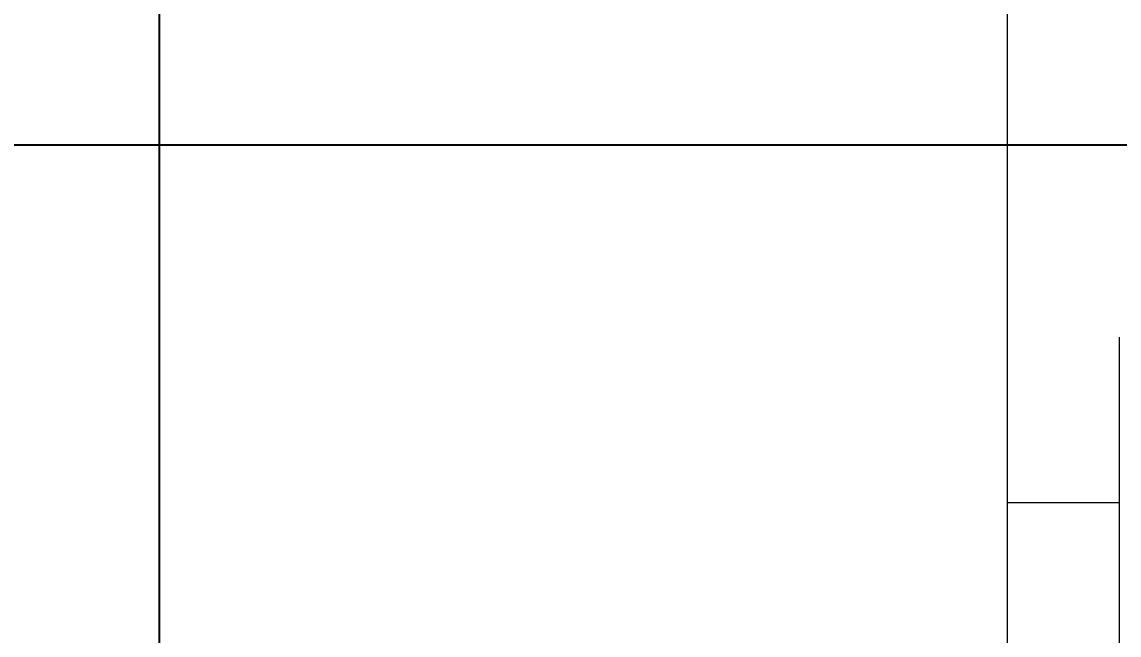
# Model space of a CAD drawing. Header units: inches. Extents: x -12418 to 57169, y -29325 to 19878.
# Drawn here: x 20976 to 21167.3, y -13162.2 to -13055.2 of the extents above; entities that cross this region are included whole.
import ezdxf

# ---------------------------------------------------------------- set-up
doc = ezdxf.new("R2010")
doc.units = ezdxf.units.IN
doc.header["$LTSCALE"] = 25
doc.header["$MEASUREMENT"] = 0
doc.header["$PDMODE"] = 3
doc.layers.get('0').update_dxf_attribs({"color": 8})
doc.layers.get('Defpoints').update_dxf_attribs({"color": 8})
doc.layers.add('00-Ground Floor$0$False Ceiling', color=251, linetype='Continuous')
for name, color, linetype, lineweight in [('00-Ground Floor$0$LOADING', 253, 'Continuous', 5), ('00-Ground Floor$0$NEW Wall', 166, 'Continuous', 5), ('E-DIM', 6, 'Continuous', 18)]:
    doc.layers.add(name, color=color, linetype=linetype, lineweight=lineweight)
doc.styles.get("Standard").update_dxf_attribs({"font": 'arial.ttf'})
doc.dimstyles.get("Standard").update_dxf_attribs({"dimtxt": 150, "dimasz": 150, "dimexe": 0.18, "dimexo": 0.0625, "dimgap": 1, "dimtad": 1, "dimdec": 0, "dimlfac": 0.1, "dimzin": 0, "dimdsep": 46, "dimtxsty": 'Standard', "dimcen": 0.09, "dimclrd": 256, "dimclrt": 7, "dimadec": 0, "dimazin": 0, "dimtfac": 1, "dimtdec": 0, "dimtofl": 0, "dimtmove": 0, "dimatfit": 3, "dimfxl": 1, "dimtolj": 1, "dimtzin": 0, "dimarcsym": 0})

# ---------------------------------------------------------------- blocks, each defined once
blk = doc.blocks.new('*X547')
at = {"color": 0}
for p, q in [((5, 3), (5, 3)), ((5, 3), (5, 3)), ((5, 3), (5, 3)), ((5, 3), (5, 3)), ((5, 3), (5, 3)), ((5, 3), (5, 3)), ((5, 3), (5, 3)), ((5, 3), (5, 3)), ((5, 3), (5, 3)), ((5, 3), (5, 3)), ((5, 3), (5, 3)), ((5, 3), (5, 3)), ((5, 3), (5, 3)), ((5, 3), (5, 3)), ((5, 3), (5, 3)), ((5, 3), (5, 3)), ((5, 3), (5, 3)), ((5, 3), (5, 3)), ((5, 3), (5, 3)), ((5, 3), (5, 3)), ((5, 3), (5, 3)), ((5, 3), (5, 3)), ((5, 3), (5, 3)), ((5, 3), (5, 3)), ((5, 3), (5, 3)), ((5, 3), (5, 3)), ((5, 3), (5, 3)), ((5, 3), (5, 3)), ((5, 3), (5, 3)), ((5, 3), (5, 3)), ((5, 3), (5, 3)), ((5, 3), (5, 3)), ((5, 3), (5, 3)), ((5, 3), (5, 3)), ((5, 3), (5, 3)), ((5, 3), (5, 3)), ((5, 3), (5, 3)), ((5, 3), (5, 3)), ((5, 3), (5, 3)), ((5, 3), (5, 3)), ((5, 3), (5, 3)), ((5, 3), (5, 3)), ((5, 3), (5, 3)), ((5, 3), (5, 3)), ((5, 3), (5, 3)), ((5, 3), (5, 3)), ((5, 3), (5, 3)), ((5, 3), (5, 3)), ((5, 3), (5, 3)), ((5, 3), (5, 3)), ((5, 3), (5, 3)), ((5, 3), (5, 3)), ((5, 3), (5, 3)), ((5, 3), (5, 3)), ((5, 3), (5, 3)), ((5, 3), (5, 3)), ((5, 3), (5, 3)), ((5, 3), (5, 3)), ((5, 3), (5, 3)), ((5, 3), (5, 3)), ((5, 3), (5, 3)), ((5, 3), (5, 3)), ((5, 3), (5, 3)), ((5, 3), (5, 3)), ((5, 3), (5, 3)), ((5, 3), (5, 3)), ((6, 3), (5, 3)), ((5, 3), (5, 3)), ((6, 3), (5, 3)), ((5, 3), (5, 3)), ((6, 3), (5, 3)), ((5, 3), (5, 3)), ((6, 3), (5, 3)), ((5, 3), (5, 3)), ((5, 3), (5, 3)), ((5, 3), (5, 3)), ((5, 3), (5, 3)), ((5, 3), (5, 3)), ((5, 3), (5, 3)), ((5, 3), (5, 3)), ((5, 3), (5, 3)), ((5, 3), (5, 3)), ((5, 3), (5, 3)), ((5, 3), (5, 3)), ((5, 3), (5, 3)), ((5, 3), (5, 3)), ((5, 3), (5, 3)), ((5, 3), (5, 3)), ((5, 3), (5, 3)), ((5, 3), (5, 3)), ((5, 3), (5, 3)), ((5, 3), (5, 3)), ((5, 3), (5, 3)), ((5, 3), (5, 3)), ((5, 3), (5, 3)), ((5, 3), (5, 3)), ((6, 3), (6, 3)), ((6, 3), (6, 3)), ((6, 3), (6, 3)), ((6, 3), (6, 3)), ((6, 3), (6, 3)), ((6, 3), (6, 3)), ((6, 3), (6, 3)), ((6, 3), (6, 3)), ((6, 3), (6, 3)), ((6, 3), (6, 3)), ((6, 3), (6, 3)), ((6, 3), (6, 3)), ((6, 3), (6, 3)), ((6, 3), (6, 3)), ((6, 3), (6, 3)), ((6, 3), (6, 3)), ((6, 3), (6, 3)), ((6, 3), (6, 3)), ((6, 3), (6, 3)), ((6, 3), (6, 3)), ((6, 3), (6, 3)), ((6, 3), (6, 3)), ((6, 3), (6, 3)), ((6, 3), (6, 3)), ((6, 3), (6, 3)), ((6, 3), (6, 3)), ((6, 3), (6, 3)), ((6, 3), (6, 3)), ((6, 3), (6, 3)), ((6, 3), (6, 3)), ((6, 3), (6, 3)), ((6, 3), (6, 3)), ((6, 3), (6, 3)), ((6, 3), (6, 3)), ((6, 3), (6, 3)), ((6, 3), (6, 3)), ((6, 3), (6, 3)), ((6, 3), (6, 3)), ((6, 3), (6, 3)), ((6, 3), (6, 3)), ((6, 3), (6, 3)), ((6, 3), (6, 3)), ((6, 3), (6, 3)), ((6, 3), (6, 3)), ((6, 3), (6, 3)), ((6, 3), (6, 3)), ((6, 3), (6, 3)), ((6, 3), (6, 3)), ((6, 3), (6, 3)), ((6, 3), (6, 3)), ((6, 3), (6, 3)), ((6, 3), (6, 3)), ((6, 3), (6, 3)), ((6, 3), (6, 3)), ((6, 3), (6, 3)), ((6, 3), (6, 3)), ((6, 3), (6, 3)), ((6, 3), (6, 3)), ((6, 3), (6, 3)), ((6, 3), (6, 3)), ((6, 3), (6, 3)), ((6, 3), (6, 3)), ((6, 3), (6, 3)), ((6, 3), (6, 3)), ((6, 3), (6, 3)), ((6, 3), (6, 3)), ((6, 3), (6, 3)), ((6, 3), (6, 3)), ((6, 3), (6, 3)), ((6, 3), (6, 3)), ((6, 3), (6, 3)), ((6, 3), (6, 3)), ((6, 3), (6, 3)), ((6, 3), (6, 3)), ((6, 3), (6, 3)), ((6, 3), (6, 3)), ((6, 3), (6, 3)), ((6, 3), (6, 3)), ((6, 3), (6, 3)), ((6, 3), (6, 3)), ((6, 3), (6, 3)), ((6, 3), (6, 3)), ((6, 3), (6, 3)), ((6, 3), (6, 3)), ((6, 3), (6, 3)), ((6, 3), (6, 3)), ((6, 3), (6, 3)), ((6, 3), (6, 3)), ((6, 3), (6, 3)), ((6, 3), (6, 3)), ((6, 3), (6, 3)), ((6, 3), (6, 3)), ((6, 3), (6, 3)), ((6, 3), (6, 3)), ((6, 3), (6, 3)), ((6, 3), (6, 3)), ((6, 3), (6, 3)), ((6, 3), (6, 3)), ((6, 3), (6, 3)), ((6, 3), (6, 3)), ((6, 3), (6, 3)), ((6, 3), (6, 3)), ((6, 3), (6, 3)), ((6, 3), (6, 3)), ((6, 3), (6, 3)), ((6, 3), (6, 3)), ((6, 3), (6, 3)), ((6, 3), (6, 3)), ((6, 3), (6, 3)), ((6, 3), (6, 3)), ((6, 3), (6, 3)), ((6, 3), (6, 3)), ((6, 3), (6, 3)), ((6, 3), (6, 3)), ((6, 3), (6, 3)), ((6, 3), (6, 3)), ((6, 3), (6, 3)), ((6, 3), (6, 3)), ((6, 3), (6, 3)), ((6, 3), (6, 3)), ((6, 3), (6, 3)), ((6, 3), (6, 3)), ((6, 3), (6, 3)), ((6, 3), (6, 3)), ((6, 3), (6, 3)), ((6, 3), (6, 3)), ((6, 3), (6, 3)), ((6, 3), (6, 3)), ((6, 3), (6, 3)), ((6, 3), (6, 3)), ((6, 3), (6, 3)), ((6, 3), (6, 3)), ((6, 3), (6, 3)), ((6, 3), (6, 3)), ((6, 3), (6, 3)), ((6, 3), (6, 3)), ((6, 3), (6, 3)), ((6, 3), (6, 3)), ((6, 3), (6, 3)), ((6, 3), (6, 3)), ((6, 3), (6, 3)), ((6, 3), (6, 3)), ((6, 3), (6, 3)), ((6, 3), (6, 3)), ((6, 3), (6, 3)), ((6, 3), (6, 3)), ((6, 3), (6, 3)), ((6, 3), (6, 3)), ((6, 3), (6, 3)), ((6, 3), (6, 3)), ((6, 3), (6, 3)), ((6, 3), (6, 3)), ((6, 3), (6, 3)), ((6, 3), (6, 3)), ((6, 3), (6, 3)), ((6, 3), (6, 3)), ((6, 3), (6, 3)), ((6, 3), (6, 3)), ((6, 3), (6, 3)), ((6, 3), (6, 3)), ((6, 3), (6, 3)), ((6, 3), (6, 3)), ((6, 3), (6, 3)), ((6, 3), (6, 3)), ((6, 3), (6, 3)), ((6, 3), (6, 3)), ((6, 3), (6, 3)), ((6, 3), (6, 3)), ((6, 3), (6, 3)), ((6, 3), (6, 3)), ((6, 3), (6, 3)), ((6, 3), (6, 3)), ((6, 3), (6, 3)), ((6, 3), (6, 3)), ((6, 3), (6, 3)), ((6, 3), (6, 3)), ((6, 3), (6, 3)), ((6, 3), (6, 3)), ((6, 3), (6, 3)), ((6, 3), (6, 3)), ((6, 3), (6, 3)), ((6, 3), (6, 3)), ((6, 3), (6, 3)), ((6, 3), (6, 3)), ((6, 3), (6, 3)), ((6, 3), (6, 3)), ((6, 3), (6, 3)), ((6, 3), (6, 3)), ((6, 3), (6, 3)), ((6, 3), (6, 3)), ((6, 3), (6, 3)), ((6, 3), (6, 3)), ((6, 3), (6, 3)), ((6, 3), (6, 3)), ((6, 3), (6, 3)), ((6, 3), (6, 3)), ((6, 3), (6, 3)), ((6, 3), (6, 3)), ((6, 3), (6, 3)), ((6, 3), (6, 3)), ((6, 3), (6, 3)), ((6, 3), (6, 3)), ((6, 3), (6, 3)), ((6, 3), (6, 3)), ((6, 3), (5, 3)), ((6, 3), (5, 3)), ((6, 3), (5, 3)), ((6, 3), (5, 3)), ((6, 3), (5, 3)), ((6, 3), (6, 3)), ((6, 3), (6, 3)), ((6, 3), (6, 3)), ((6, 3), (6, 3)), ((6, 3), (6, 3)), ((6, 3), (6, 3)), ((6, 3), (6, 3)), ((6, 3), (6, 3)), ((6, 3), (6, 3)), ((6, 3), (6, 3)), ((6, 3), (6, 3)), ((6, 3), (6, 3)), ((6, 3), (6, 3)), ((6, 3), (6, 3)), ((6, 3), (6, 3)), ((6, 3), (6, 3)), ((6, 3), (6, 3)), ((6, 3), (6, 3)), ((6, 3), (6, 3)), ((6, 3), (6, 3)), ((6, 3), (6, 3)), ((6, 3), (6, 3)), ((6, 3), (6, 3)), ((6, 3), (6, 3)), ((6, 3), (6, 3)), ((6, 3), (6, 3)), ((6, 3), (6, 3)), ((6, 3), (6, 3)), ((6, 3), (6, 3)), ((6, 3), (6, 3)), ((6, 3), (6, 3)), ((6, 3), (6, 3)), ((6, 3), (6, 3)), ((6, 3), (6, 3)), ((6, 3), (6, 3)), ((6, 3), (6, 3)), ((6, 3), (6, 3)), ((6, 3), (6, 3)), ((6, 3), (6, 3)), ((6, 3), (6, 3)), ((6, 3), (6, 3)), ((6, 3), (6, 3)), ((6, 3), (6, 3)), ((6, 3), (6, 3)), ((6, 3), (6, 3)), ((6, 3), (6, 3)), ((6, 3), (6, 3)), ((6, 3), (6, 3)), ((6, 3), (6, 3)), ((6, 3), (6, 3)), ((6, 3), (6, 3)), ((6, 3), (6, 3)), ((6, 3), (6, 3)), ((6, 3), (6, 3)), ((6, 3), (6, 3)), ((6, 3), (6, 3)), ((6, 3), (6, 3)), ((6, 3), (6, 3)), ((6, 3), (6, 3)), ((6, 3), (6, 3)), ((6, 3), (6, 3)), ((6, 3), (6, 3)), ((6, 3), (6, 3)), ((6, 3), (6, 3)), ((6, 3), (6, 3)), ((6, 3), (6, 3)), ((6, 3), (6, 3)), ((6, 3), (6, 3)), ((6, 3), (6, 3)), ((6, 3), (6, 3)), ((6, 3), (6, 3)), ((6, 3), (6, 3)), ((6, 3), (6, 3)), ((6, 3), (6, 3)), ((6, 3), (6, 3)), ((6, 3), (6, 3)), ((6, 3), (6, 3)), ((6, 3), (6, 3)), ((6, 3), (6, 3)), ((6, 3), (6, 3)), ((6, 3), (6, 3)), ((6, 3), (6, 3)), ((6, 3), (6, 3)), ((6, 3), (6, 3)), ((6, 3), (6, 3)), ((6, 3), (6, 3)), ((6, 3), (6, 3)), ((6, 3), (6, 3)), ((6, 3), (6, 3)), ((6, 3), (6, 3)), ((6, 3), (6, 3)), ((6, 3), (6, 3)), ((6, 3), (6, 3)), ((6, 3), (6, 3)), ((6, 3), (6, 3)), ((6, 3), (6, 3)), ((6, 3), (6, 3)), ((6, 3), (6, 3)), ((6, 3), (6, 3)), ((6, 3), (6, 3)), ((6, 3), (6, 3)), ((6, 3), (6, 3)), ((6, 3), (6, 3)), ((6, 3), (6, 3)), ((6, 3), (6, 3)), ((6, 3), (6, 3)), ((6, 3), (6, 3)), ((6, 3), (6, 3)), ((6, 3), (6, 3)), ((6, 3), (6, 3)), ((6, 3), (6, 3)), ((6, 3), (6, 3)), ((6, 3), (6, 3)), ((6, 3), (6, 3)), ((6, 3), (6, 3)), ((6, 3), (6, 3)), ((6, 3), (6, 3)), ((6, 3), (6, 3)), ((6, 3), (6, 3)), ((6, 3), (6, 3)), ((6, 3), (6, 3)), ((6, 3), (6, 3)), ((6, 3), (6, 3)), ((6, 3), (6, 3)), ((6, 3), (6, 3)), ((6, 3), (6, 3)), ((6, 3), (6, 3)), ((6, 3), (6, 3)), ((6, 3), (6, 3)), ((6, 3), (6, 3)), ((6, 3), (6, 3)), ((6, 3), (6, 3)), ((6, 3), (6, 3)), ((6, 3), (6, 3)), ((6, 3), (6, 3)), ((6, 3), (6, 3)), ((6, 3), (6, 3)), ((6, 3), (6, 3)), ((6, 3), (6, 3)), ((6, 3), (6, 3)), ((6, 3), (6, 3)), ((6, 3), (6, 3)), ((6, 3), (6, 3)), ((6, 3), (6, 3)), ((6, 3), (6, 3)), ((6, 3), (6, 3)), ((6, 3), (6, 3)), ((6, 3), (6, 3)), ((6, 3), (6, 3)), ((6, 3), (6, 3)), ((6, 3), (6, 3)), ((6, 3), (6, 3)), ((6, 3), (6, 3)), ((6, 3), (6, 3)), ((6, 3), (6, 3)), ((6, 3), (6, 3)), ((6, 3), (6, 3)), ((6, 3), (6, 3)), ((6, 3), (6, 3)), ((6, 3), (6, 3)), ((6, 3), (6, 3)), ((6, 3), (6, 3)), ((6, 3), (6, 3)), ((6, 3), (6, 3)), ((6, 3), (6, 3)), ((6, 3), (6, 3)), ((6, 3), (6, 3)), ((6, 3), (6, 3)), ((6, 3), (6, 3)), ((6, 3), (6, 3)), ((6, 3), (6, 3)), ((6, 3), (6, 3)), ((6, 3), (6, 3)), ((6, 3), (6, 3)), ((6, 3), (6, 3)), ((6, 3), (6, 3)), ((6, 3), (6, 3)), ((6, 3), (6, 3)), ((6, 3), (6, 3)), ((6, 3), (6, 3)), ((6, 3), (6, 3)), ((6, 3), (6, 3)), ((6, 3), (6, 3)), ((6, 3), (6, 3)), ((6, 3), (6, 3)), ((6, 3), (6, 3)), ((6, 3), (6, 3)), ((6, 3), (6, 3)), ((6, 3), (6, 3)), ((6, 3), (6, 3)), ((6, 3), (6, 3)), ((6, 3), (6, 3)), ((6, 3), (6, 3)), ((6, 3), (6, 3)), ((6, 3), (6, 3)), ((6, 3), (6, 3)), ((6, 3), (6, 3)), ((6, 3), (6, 3)), ((6, 3), (6, 3)), ((6, 3), (6, 3)), ((6, 3), (6, 3)), ((6, 3), (6, 3)), ((6, 3), (6, 3)), ((6, 3), (6, 3)), ((6, 3), (6, 3)), ((6, 3), (6, 3)), ((6, 3), (6, 3)), ((6, 3), (6, 3)), ((6, 3), (6, 3)), ((6, 3), (6, 3)), ((6, 3), (6, 3)), ((6, 3), (6, 3)), ((6, 3), (6, 3)), ((6, 3), (6, 3)), ((6, 3), (6, 3)), ((6, 3), (6, 3)), ((6, 3), (6, 3)), ((6, 3), (6, 3)), ((6, 3), (6, 3)), ((6, 3), (6, 3)), ((6, 3), (6, 3)), ((6, 3), (6, 3)), ((6, 3), (6, 3)), ((6, 3), (6, 3)), ((6, 3), (6, 3)), ((6, 3), (6, 3)), ((6, 3), (6, 3)), ((6, 3), (6, 3)), ((6, 3), (6, 3)), ((6, 3), (6, 3)), ((6, 3), (6, 3)), ((6, 3), (6, 3)), ((6, 3), (6, 3)), ((6, 3), (6, 3)), ((6, 3), (6, 3)), ((6, 3), (6, 3)), ((6, 3), (6, 3)), ((6, 3), (6, 3)), ((6, 3), (6, 3)), ((6, 3), (6, 3)), ((6, 3), (6, 3)), ((6, 3), (6, 3)), ((6, 3), (6, 3)), ((6, 3), (6, 3)), ((6, 3), (6, 3)), ((6, 3), (6, 3)), ((6, 3), (6, 3)), ((6, 3), (6, 3)), ((6, 3), (6, 3)), ((6, 3), (6, 3)), ((6, 3), (6, 3)), ((6, 3), (6, 3)), ((6, 3), (6, 3)), ((6, 3), (6, 3)), ((6, 3), (6, 3)), ((6, 3), (6, 3)), ((6, 3), (6, 3)), ((6, 3), (6, 3)), ((6, 3), (6, 3)), ((6, 3), (6, 3)), ((6, 3), (6, 3)), ((6, 3), (6, 3)), ((6, 3), (6, 3)), ((6, 3), (6, 3)), ((6, 3), (6, 3)), ((6, 3), (6, 3)), ((6, 3), (6, 3)), ((6, 3), (6, 3)), ((6, 3), (6, 3)), ((6, 3), (6, 3)), ((6, 3), (6, 3)), ((6, 3), (6, 3)), ((6, 3), (6, 3)), ((6, 3), (6, 3)), ((6, 3), (6, 3)), ((6, 3), (6, 3)), ((6, 3), (6, 3)), ((6, 3), (6, 3)), ((6, 3), (6, 3)), ((6, 3), (6, 3)), ((6, 3), (6, 3)), ((6, 3), (6, 3)), ((6, 3), (6, 3)), ((6, 3), (6, 3)), ((6, 3), (6, 3)), ((6, 3), (6, 3)), ((6, 3), (6, 3)), ((6, 3), (6, 3)), ((6, 3), (6, 3)), ((6, 3), (6, 3)), ((6, 3), (6, 3)), ((6, 3), (6, 3)), ((6, 3), (6, 3)), ((6, 3), (6, 3)), ((6, 3), (6, 3)), ((6, 3), (6, 3)), ((6, 3), (6, 3)), ((6, 3), (6, 3)), ((6, 3), (6, 3)), ((6, 3), (6, 3)), ((6, 3), (6, 3)), ((6, 3), (6, 3)), ((6, 3), (6, 3)), ((6, 3), (6, 3)), ((6, 3), (6, 3)), ((6, 3), (6, 3)), ((6, 3), (6, 3)), ((6, 3), (6, 3)), ((6, 3), (6, 3)), ((6, 3), (6, 3)), ((6, 3), (6, 3)), ((6, 3), (6, 3)), ((6, 3), (6, 3)), ((6, 3), (6, 3)), ((6, 3), (6, 3)), ((6, 3), (6, 3)), ((6, 3), (6, 3))]:
    blk.add_line(p, q, dxfattribs=at)
blk = doc.blocks.new('*X548')
at = {"color": 0}
for p, q in [((13, 1), (13, 1)), ((13, 1), (13, 1)), ((13, 1), (13, 1)), ((13, 1), (13, 1)), ((13, 1), (13, 1)), ((13, 1), (13, 1)), ((13, 1), (13, 1)), ((13, 1), (13, 1)), ((13, 1), (13, 1)), ((13, 1), (13, 1)), ((13, 1), (13, 1)), ((13, 1), (13, 1)), ((13, 1), (13, 1)), ((13, 1), (13, 1)), ((13, 1), (13, 1)), ((13, 1), (14, 1)), ((13, 1), (14, 1)), ((13, 1), (14, 1)), ((13, 1), (13, 1)), ((13, 1), (13, 1)), ((13, 1), (13, 1)), ((13, 1), (13, 1)), ((13, 1), (13, 1)), ((13, 1), (13, 1)), ((13, 1), (13, 1)), ((13, 1), (13, 1)), ((13, 1), (13, 1)), ((13, 1), (13, 1)), ((13, 1), (13, 1)), ((13, 1), (13, 1)), ((13, 1), (13, 1)), ((13, 1), (13, 1)), ((13, 1), (13, 1)), ((13, 1), (13, 1)), ((13, 1), (13, 1)), ((13, 1), (13, 1)), ((13, 1), (13, 1)), ((13, 1), (13, 1)), ((13, 1), (13, 1)), ((13, 1), (13, 1)), ((13, 1), (13, 1)), ((13, 1), (13, 1)), ((13, 1), (13, 1)), ((13, 1), (13, 1)), ((13, 1), (13, 1)), ((13, 1), (13, 1)), ((13, 1), (13, 1)), ((13, 1), (13, 1)), ((13, 1), (13, 1)), ((13, 1), (13, 1)), ((13, 1), (13, 1)), ((13, 1), (13, 1)), ((13, 1), (13, 1)), ((13, 1), (13, 1)), ((13, 1), (13, 1)), ((13, 1), (13, 1)), ((13, 1), (13, 1)), ((13, 1), (13, 1)), ((13, 1), (13, 1)), ((13, 1), (13, 1)), ((13, 1), (13, 1)), ((13, 1), (13, 1)), ((13, 1), (13, 1)), ((13, 1), (13, 1)), ((13, 1), (13, 1)), ((13, 1), (13, 1)), ((13, 1), (13, 1)), ((13, 1), (13, 1)), ((13, 1), (13, 1)), ((13, 1), (13, 1)), ((13, 1), (13, 1)), ((13, 1), (13, 1)), ((13, 1), (13, 1)), ((13, 1), (13, 1)), ((13, 1), (13, 1)), ((13, 1), (13, 1)), ((13, 1), (13, 1)), ((13, 1), (13, 1)), ((13, 1), (13, 1)), ((13, 1), (13, 1)), ((13, 1), (13, 1)), ((13, 1), (13, 1)), ((13, 1), (13, 1)), ((13, 1), (13, 1)), ((13, 1), (13, 1)), ((13, 1), (13, 1)), ((13, 1), (13, 1)), ((13, 1), (13, 1)), ((13, 1), (13, 1)), ((13, 1), (13, 1)), ((13, 1), (13, 1)), ((13, 1), (13, 1)), ((13, 1), (13, 1)), ((13, 1), (13, 1)), ((13, 1), (13, 1)), ((13, 1), (13, 1)), ((13, 1), (13, 1)), ((13, 1), (13, 1)), ((13, 1), (13, 1)), ((13, 1), (13, 1)), ((13, 1), (13, 1)), ((13, 1), (13, 1)), ((13, 1), (13, 1)), ((13, 1), (13, 1)), ((13, 1), (13, 1)), ((13, 1), (13, 1)), ((13, 1), (13, 1)), ((13, 1), (13, 1)), ((13, 1), (13, 1)), ((13, 1), (13, 1)), ((13, 1), (13, 1)), ((13, 1), (13, 1)), ((13, 1), (13, 1)), ((13, 1), (13, 1)), ((13, 1), (13, 1)), ((13, 1), (13, 1)), ((13, 1), (13, 1)), ((13, 1), (13, 1)), ((13, 1), (13, 1)), ((13, 1), (13, 1)), ((13, 1), (13, 1)), ((13, 1), (13, 1)), ((13, 1), (13, 1)), ((13, 1), (14, 1)), ((13, 0), (13, 0)), ((13, 0), (13, 0)), ((13, 0), (13, 0)), ((13, 0), (13, 0)), ((13, 0), (13, 0)), ((13, 0), (13, 0)), ((13, 0), (13, 0)), ((13, 0), (13, 0)), ((13, 0), (13, 0)), ((13, 0), (13, 0)), ((13, 0), (13, 0)), ((13, 0), (13, 0)), ((13, 0), (13, 0)), ((13, 0), (13, 0)), ((13, 0), (13, 0)), ((13, 0), (13, 0)), ((13, 0), (13, 0)), ((13, 0), (13, 0)), ((13, 0), (13, 0)), ((13, 0), (13, 0)), ((13, 0), (13, 0)), ((13, 0), (13, 0)), ((13, 0), (13, 0)), ((13, 0), (13, 0)), ((13, 0), (13, 0)), ((13, 0), (13, 0)), ((13, 0), (13, 0)), ((13, 0), (13, 0)), ((13, 0), (13, 0)), ((13, 0), (13, 0)), ((13, 0), (13, 0)), ((13, 0), (13, 0)), ((13, 0), (13, 0)), ((13, 0), (13, 0)), ((13, 0), (13, 0)), ((13, 0), (13, 0)), ((13, 0), (13, 0)), ((13, 0), (13, 0)), ((13, 0), (13, 0)), ((13, 0), (13, 0)), ((13, 0), (13, 0)), ((13, 0), (13, 0)), ((13, 0), (13, 0)), ((13, 0), (13, 0)), ((13, 0), (13, 0)), ((13, 0), (13, 0)), ((13, 0), (13, 0)), ((13, 0), (13, 0)), ((13, 0), (14, 0)), ((13, 0), (14, 0)), ((13, 0), (13, 0)), ((13, 0), (14, 0)), ((14, 1), (14, 1)), ((14, 1), (14, 1)), ((14, 1), (14, 1)), ((14, 1), (14, 1)), ((14, 1), (14, 1)), ((14, 1), (14, 1)), ((14, 1), (14, 1)), ((14, 1), (14, 1)), ((14, 1), (14, 1)), ((14, 1), (14, 1)), ((14, 1), (14, 1)), ((14, 1), (14, 1)), ((14, 1), (14, 1)), ((14, 1), (14, 1)), ((14, 1), (14, 1)), ((14, 1), (14, 1)), ((14, 1), (14, 1)), ((14, 1), (14, 1)), ((14, 1), (14, 1)), ((14, 1), (14, 1)), ((14, 1), (14, 1)), ((14, 1), (14, 1)), ((14, 1), (14, 1)), ((14, 1), (14, 1)), ((14, 1), (14, 1)), ((14, 1), (14, 1)), ((14, 1), (14, 1)), ((14, 1), (14, 1)), ((14, 1), (14, 1)), ((14, 1), (14, 1)), ((14, 1), (14, 1)), ((14, 1), (14, 1)), ((14, 1), (14, 1)), ((14, 1), (14, 1)), ((14, 1), (14, 1)), ((14, 1), (14, 1)), ((14, 1), (14, 1)), ((14, 1), (14, 1)), ((14, 1), (14, 1)), ((14, 1), (14, 1)), ((14, 1), (14, 1)), ((14, 1), (14, 1)), ((14, 1), (14, 1)), ((14, 1), (14, 1)), ((14, 1), (14, 1)), ((14, 1), (14, 1)), ((14, 1), (14, 1)), ((14, 1), (14, 1)), ((14, 1), (14, 1)), ((14, 1), (14, 1)), ((14, 1), (14, 1)), ((14, 1), (14, 1)), ((14, 1), (14, 1)), ((14, 1), (14, 1)), ((14, 1), (14, 1)), ((14, 1), (14, 1)), ((14, 1), (14, 1)), ((14, 1), (14, 1)), ((14, 1), (14, 1)), ((14, 1), (14, 1)), ((14, 1), (14, 1)), ((14, 1), (14, 1)), ((14, 1), (14, 1)), ((14, 1), (14, 1)), ((14, 1), (14, 1)), ((14, 1), (14, 1)), ((14, 1), (14, 1)), ((14, 1), (14, 1)), ((14, 1), (14, 1)), ((14, 1), (14, 1)), ((14, 1), (14, 1)), ((14, 1), (14, 1)), ((14, 1), (14, 1)), ((14, 1), (14, 1)), ((14, 1), (14, 1)), ((14, 1), (14, 1)), ((14, 1), (14, 1)), ((14, 1), (14, 1)), ((14, 1), (14, 1)), ((14, 1), (14, 1)), ((14, 1), (14, 1)), ((14, 1), (14, 1)), ((14, 1), (14, 1)), ((14, 1), (14, 1)), ((14, 1), (14, 1)), ((14, 1), (14, 1)), ((14, 1), (14, 1)), ((14, 1), (14, 1)), ((14, 1), (14, 1)), ((14, 1), (14, 1)), ((14, 1), (14, 1)), ((14, 1), (14, 1)), ((14, 1), (14, 1)), ((14, 1), (14, 1)), ((14, 0), (14, 0)), ((14, 0), (14, 0)), ((14, 0), (14, 0)), ((14, 0), (14, 0)), ((14, 0), (14, 0)), ((14, 0), (14, 0)), ((14, 0), (14, 0)), ((14, 0), (14, 0)), ((14, 0), (14, 0)), ((14, 0), (14, 0)), ((14, 0), (14, 0)), ((14, 0), (14, 0)), ((14, 0), (14, 0)), ((14, 0), (14, 0)), ((14, 0), (14, 0)), ((14, 0), (14, 0)), ((14, 0), (14, 0)), ((14, 0), (14, 0)), ((14, 0), (14, 0)), ((14, 0), (14, 0)), ((14, 0), (14, 0)), ((14, 0), (14, 0)), ((14, 0), (14, 0)), ((14, 0), (14, 0)), ((14, 0), (14, 0)), ((14, 0), (14, 0)), ((14, 0), (14, 0)), ((14, 0), (14, 0)), ((14, 0), (14, 0)), ((14, 0), (14, 0)), ((14, 0), (14, 0)), ((14, 0), (14, 0)), ((14, 0), (14, 0)), ((14, 0), (14, 0)), ((14, 0), (14, 0)), ((14, 0), (14, 0)), ((14, 0), (14, 0)), ((14, 0), (14, 0)), ((14, 0), (14, 0)), ((14, 0), (14, 0)), ((14, 0), (14, 0)), ((14, 0), (14, 0)), ((14, 0), (14, 0)), ((14, 0), (14, 0)), ((14, 0), (14, 0)), ((14, 0), (14, 0)), ((14, 0), (14, 0)), ((14, 0), (14, 0)), ((13, 0), (13, 0)), ((13, 0), (14, 0)), ((13, 0), (13, 0)), ((13, 0), (14, 0)), ((13, 0), (13, 0)), ((13, 0), (14, 0)), ((13, 0), (13, 0)), ((13, 0), (13, 0)), ((13, 0), (13, 0)), ((13, 0), (13, 0)), ((13, 0), (14, 0)), ((13, 0), (13, 0)), ((13, 0), (14, 0)), ((13, 0), (13, 0)), ((13, 0), (14, 0)), ((13, 0), (13, 0)), ((13, 0), (14, 0)), ((13, 0), (13, 0)), ((13, 0), (14, 0)), ((13, 0), (13, 0)), ((13, 0), (14, 0)), ((13, 0), (13, 0)), ((13, 0), (14, 0)), ((13, 0), (13, 0)), ((13, 0), (13, 0)), ((13, 0), (13, 0)), ((13, 0), (14, 0)), ((13, 0), (13, 0)), ((13, 0), (14, 0)), ((13, 0), (13, 0)), ((13, 0), (14, 0)), ((13, 0), (13, 0)), ((13, 0), (14, 0)), ((13, 0), (13, 0)), ((13, 0), (13, 0)), ((13, 0), (13, 0)), ((13, 0), (13, 0)), ((13, 0), (13, 0)), ((13, 0), (13, 0)), ((13, 0), (13, 0)), ((13, 0), (13, 0)), ((13, 0), (13, 0)), ((13, 0), (13, 0)), ((13, 0), (13, 0)), ((13, 0), (13, 0)), ((13, 0), (13, 0)), ((13, 0), (13, 0)), ((13, 0), (13, 0)), ((13, 0), (13, 0)), ((13, 0), (13, 0)), ((13, 0), (13, 0)), ((13, 0), (13, 0)), ((13, 0), (13, 0)), ((13, 0), (13, 0)), ((13, 0), (13, 0)), ((13, 0), (13, 0)), ((13, 0), (13, 0)), ((13, 0), (13, 0)), ((13, 0), (13, 0)), ((13, 0), (13, 0)), ((13, 0), (13, 0)), ((13, 0), (13, 0)), ((13, 0), (13, 0)), ((13, 0), (13, 0)), ((13, -1), (13, -1)), ((13, -1), (13, -1)), ((13, -1), (13, -1)), ((13, -1), (13, -1)), ((13, -1), (13, -1)), ((13, -1), (14, -1)), ((13, -1), (13, -1)), ((14, 0), (14, 0)), ((14, 0), (14, 0)), ((14, 0), (14, 0)), ((14, 0), (14, 0)), ((14, 0), (14, 0)), ((14, 0), (14, 0)), ((14, 0), (14, 0)), ((14, 0), (14, 0)), ((14, 0), (14, 0)), ((14, 0), (14, 0)), ((14, 0), (14, 0)), ((14, 0), (14, 0)), ((14, 0), (14, 0)), ((14, 0), (14, 0)), ((14, 0), (14, 0)), ((13, 0), (14, 0)), ((14, 0), (14, 0)), ((14, 0), (14, 0)), ((14, 0), (14, 0)), ((14, 0), (14, 0)), ((14, 0), (14, 0)), ((14, 0), (14, 0)), ((14, 0), (14, 0)), ((14, 0), (14, 0)), ((14, 0), (14, 0)), ((14, 0), (14, 0)), ((14, 0), (14, 0)), ((14, 0), (14, 0)), ((14, 0), (14, 0)), ((14, 0), (14, 0)), ((14, 0), (14, 0)), ((14, 0), (14, 0)), ((14, 0), (14, 0)), ((14, 0), (14, 0)), ((14, 0), (14, 0)), ((14, 0), (14, 0)), ((14, 0), (14, 0)), ((14, 0), (14, 0)), ((14, 0), (14, 0)), ((14, 0), (14, 0)), ((14, 0), (14, 0)), ((14, 0), (14, 0)), ((14, 0), (14, 0)), ((14, 0), (14, 0)), ((14, 0), (14, 0)), ((14, 0), (14, 0)), ((14, 0), (14, 0)), ((14, 0), (14, 0)), ((14, 0), (14, 0)), ((14, 0), (14, 0)), ((14, -1), (14, -1)), ((14, -1), (14, -1)), ((14, -1), (14, -1)), ((14, -1), (14, -1)), ((14, -1), (14, -1))]:
    blk.add_line(p, q, dxfattribs=at)
blk = doc.blocks.new('00-Ground Floor$0$GF21018-P')
at = {"color": 0}
for p, q in [((0.22049, 0.47563), (0.22049, 0.0675)), ((0.24001, 0.32259), (0.24001, 0.14)), ((0.22049, 0.29372), (0.24001, 0.29372))]:
    blk.add_line(p, q, dxfattribs=at)
for points in [[(0.24001, 0.29372), (0.24001, 0.29372), (0.24001, 0.29372), (0.24001, 0.29372), (0.24001, 0.29372), (0.24001, 0.29372), (0.24001, 0.29372), (0.24001, 0.29372), (0.24001, 0.29372), (0.24001, 0.29372), (0.24001, 0.29372), (0.24001, 0.29372), (0.24001, 0.29372), (0.24001, 0.29372), (0.24001, 0.29372), (0.24001, 0.29372), (0.24001, 0.29372), (0.24001, 0.29372), (0.24001, 0.29372), (0.24001, 0.29372), (0.24001, 0.29372), (0.24001, 0.29372), (0.24001, 0.29372), (0.24001, 0.29372), (0.24001, 0.29372), (0.24001, 0.29372), (0.24001, 0.29372), (0.24001, 0.29372), (0.24001, 0.29372), (0.24001, 0.29372), (0.24001, 0.29372), (0.24001, 0.29372), (0.24001, 0.29372), (0.24001, 0.29372), (0.24001, 0.29372), (0.24001, 0.29372), (0.24001, 0.29372), (0.24001, 0.29372), (0.24001, 0.29372), (0.24001, 0.29372), (0.24001, 0.29372), (0.24001, 0.29372), (0.24001, 0.29372), (0.24001, 0.29372), (0.24001, 0.29372), (0.24001, 0.29372), (0.24001, 0.29372), (0.24001, 0.29372), (0.24001, 0.29372), (0.24001, 0.29372), (0.24001, 0.29372), (0.24001, 0.29372), (0.24001, 0.29372), (0.24001, 0.29372), (0.24001, 0.29372), (0.24001, 0.29372), (0.24001, 0.29372), (0.24001, 0.29372), (0.24001, 0.29372), (0.24001, 0.29372), (0.24001, 0.29372), (0.24001, 0.29372), (0.24001, 0.29372), (0.24001, 0.29372), (0.24001, 0.29372), (0.24001, 0.29372), (0.24001, 0.29372), (0.24001, 0.29372), (0.24001, 0.29372), (0.24001, 0.29372), (0.24001, 0.29372), (0.24001, 0.29372), (0.24001, 0.29372), (0.24001, 0.29372), (0.24001, 0.29372), (0.24001, 0.29372), (0.24001, 0.29372), (0.24001, 0.29372), (0.24001, 0.29372), (0.24001, 0.29372), (0.24001, 0.29372), (0.24001, 0.29372), (0.24001, 0.29372), (0.24001, 0.29372), (0.24001, 0.29372), (0.24001, 0.29372), (0.24001, 0.29372), (0.24001, 0.29372), (0.24001, 0.29372), (0.24001, 0.29372), (0.24001, 0.29372), (0.24001, 0.29372), (0.24001, 0.29372), (0.24001, 0.29372), (0.24001, 0.29372), (0.24001, 0.29372), (0.24001, 0.29372), (0.24001, 0.29372), (0.24001, 0.29372), (0.24001, 0.29372), (0.24001, 0.29372), (0.24001, 0.29372), (0.24001, 0.29372), (0.24001, 0.29372), (0.24001, 0.29372), (0.24001, 0.29372), (0.24001, 0.29372), (0.24001, 0.29372), (0.24001, 0.29372), (0.24001, 0.29372), (0.24001, 0.29372), (0.24001, 0.29372), (0.24001, 0.29372), (0.24001, 0.29372), (0.24001, 0.29372), (0.24001, 0.29372), (0.24001, 0.29372), (0.24001, 0.29372), (0.24001, 0.29372), (0.24001, 0.29372), (0.24001, 0.29372), (0.24001, 0.29372), (0.24001, 0.29372), (0.24001, 0.29372), (0.24001, 0.29372), (0.24001, 0.29372), (0.24001, 0.29372), (0.24001, 0.29372), (0.24001, 0.29372), (0.24001, 0.29372), (0.24001, 0.29372), (0.24001, 0.29372), (0.24001, 0.29372), (0.24001, 0.29372), (0.24001, 0.29372), (0.24001, 0.29372), (0.24001, 0.29372), (0.24001, 0.29372), (0.24001, 0.29372), (0.24001, 0.29372), (0.24001, 0.29372), (0.24001, 0.29372), (0.24001, 0.29372), (0.24001, 0.29372), (0.24001, 0.29372), (0.24001, 0.29372), (0.24001, 0.29372), (0.24001, 0.29372), (0.24001, 0.29372), (0.24001, 0.29372), (0.24001, 0.29372), (0.24001, 0.29372), (0.24001, 0.29372), (0.24001, 0.29372), (0.24001, 0.29372), (0.24001, 0.29372), (0.24001, 0.29372), (0.24001, 0.29372), (0.24001, 0.29372), (0.24001, 0.29372), (0.24001, 0.29372), (0.24001, 0.29372), (0.24001, 0.29372), (0.24001, 0.29372), (0.24001, 0.29372), (0.24001, 0.29372), (0.24001, 0.29372), (0.24001, 0.29372), (0.24001, 0.29372), (0.24001, 0.29372), (0.24001, 0.29372), (0.24001, 0.29372), (0.24001, 0.29372), (0.24001, 0.29372), (0.24001, 0.29372), (0.24001, 0.29372), (0.24001, 0.29372), (0.24001, 0.29372), (0.24001, 0.29372), (0.24001, 0.29372), (0.24001, 0.29372), (0.24001, 0.29372), (0.24001, 0.29372), (0.24001, 0.29372), (0.24001, 0.29372), (0.24001, 0.29372), (0.24001, 0.29372), (0.24001, 0.29372), (0.24001, 0.29372), (0.24001, 0.29372), (0.24001, 0.29372), (0.24001, 0.29372), (0.24001, 0.29372), (0.24001, 0.29372), (0.24001, 0.29372), (0.24001, 0.29372), (0.24001, 0.29372), (0.24001, 0.29372), (0.24001, 0.29372), (0.24001, 0.29372), (0.24001, 0.29372), (0.24001, 0.29372), (0.24001, 0.29372), (0.24001, 0.29372), (0.24001, 0.29372), (0.24001, 0.29372), (0.24001, 0.29372), (0.24001, 0.29372), (0.24001, 0.29372), (0.24001, 0.29372), (0.24001, 0.29372), (0.24001, 0.29372), (0.24001, 0.29372), (0.24001, 0.29372), (0.24001, 0.29372), (0.24001, 0.29372), (0.24001, 0.29372), (0.24001, 0.29372), (0.24001, 0.29372), (0.24001, 0.29372), (0.24001, 0.29372), (0.24001, 0.29372), (0.24001, 0.29372), (0.24001, 0.29372), (0.24001, 0.29372), (0.24001, 0.29372), (0.24001, 0.29372), (0.24001, 0.29372), (0.24001, 0.29372), (0.24001, 0.29372), (0.24001, 0.29372), (0.24001, 0.29372), (0.24001, 0.29372), (0.24001, 0.29372), (0.24001, 0.29372), (0.24001, 0.29372), (0.24001, 0.29372), (0.24001, 0.29372), (0.24001, 0.29372), (0.24001, 0.29372), (0.24001, 0.29372), (0.24001, 0.29372), (0.24001, 0.29372), (0.24001, 0.29372), (0.24001, 0.29372), (0.24001, 0.29372), (0.24001, 0.29372), (0.24001, 0.29372), (0.24001, 0.29372), (0.24001, 0.29372), (0.24001, 0.29372), (0.24001, 0.29372), (0.24001, 0.29372), (0.24001, 0.29372), (0.24001, 0.29372), (0.24001, 0.29372), (0.24001, 0.29372), (0.24001, 0.29372), (0.24001, 0.29372), (0.24001, 0.29372), (0.24001, 0.29372), (0.24001, 0.29372), (0.24001, 0.29372), (0.24001, 0.29372), (0.24001, 0.29372), (0.24001, 0.29372), (0.24001, 0.29372), (0.24001, 0.29372), (0.24001, 0.29372), (0.24001, 0.29372), (0.24001, 0.29372), (0.24001, 0.29372), (0.24001, 0.29372), (0.24001, 0.29372), (0.24001, 0.29372), (0.24001, 0.29372), (0.24001, 0.29372)], [(0.24001, 0.29372), (0.24001, 0.29372), (0.24001, 0.29372), (0.24001, 0.29372), (0.24001, 0.29372), (0.24001, 0.29372), (0.24001, 0.29372), (0.24001, 0.29372), (0.24001, 0.29372), (0.24001, 0.29372), (0.24001, 0.29372), (0.24001, 0.29372), (0.24001, 0.29372), (0.24001, 0.29372), (0.24001, 0.29372), (0.24001, 0.29372), (0.24001, 0.29372), (0.24001, 0.29372), (0.24001, 0.29372), (0.24001, 0.29372), (0.24001, 0.29372), (0.24001, 0.29372), (0.24001, 0.29372), (0.24001, 0.29372), (0.24001, 0.29372), (0.24001, 0.29372), (0.24001, 0.29372), (0.24001, 0.29372), (0.24001, 0.29372), (0.24001, 0.29372), (0.24001, 0.29372), (0.24001, 0.29372), (0.24001, 0.29372), (0.24001, 0.29372), (0.24001, 0.29372), (0.24001, 0.29372), (0.24001, 0.29372), (0.24001, 0.29372), (0.24001, 0.29372), (0.24001, 0.29372), (0.24001, 0.29372), (0.24001, 0.29372), (0.24001, 0.29372), (0.24001, 0.29372), (0.24001, 0.29372), (0.24001, 0.29372), (0.24001, 0.29372), (0.24001, 0.29372), (0.24001, 0.29372), (0.24001, 0.29372), (0.24001, 0.29372), (0.24001, 0.29372), (0.24001, 0.29372), (0.24001, 0.29372), (0.24001, 0.29372), (0.24001, 0.29372), (0.24001, 0.29372), (0.24001, 0.29372), (0.24001, 0.29372), (0.24001, 0.29372), (0.24001, 0.29372), (0.24001, 0.29372), (0.24001, 0.29372), (0.24001, 0.29372), (0.24001, 0.29372), (0.24001, 0.29372), (0.24001, 0.29372), (0.24001, 0.29372), (0.24001, 0.29372), (0.24001, 0.29372), (0.24001, 0.29372), (0.24001, 0.29372), (0.24001, 0.29372), (0.24001, 0.29372), (0.24001, 0.29372), (0.24001, 0.29372), (0.24001, 0.29372), (0.24001, 0.29372), (0.24001, 0.29372), (0.24001, 0.29372), (0.24001, 0.29372), (0.24001, 0.29372), (0.24001, 0.29372), (0.24001, 0.29372), (0.24001, 0.29372), (0.24001, 0.29372), (0.24001, 0.29372), (0.24001, 0.29372), (0.24001, 0.29372), (0.24001, 0.29372), (0.24001, 0.29372), (0.24001, 0.29372), (0.24001, 0.29372), (0.24001, 0.29372), (0.24001, 0.29372), (0.24001, 0.29372), (0.24001, 0.29372), (0.24001, 0.29372), (0.24001, 0.29372), (0.24001, 0.29372), (0.24001, 0.29372), (0.24001, 0.29372), (0.24001, 0.29372), (0.24001, 0.29372), (0.24001, 0.29372), (0.24001, 0.29372), (0.24001, 0.29372), (0.24001, 0.29372), (0.24001, 0.29372), (0.24001, 0.29372), (0.24001, 0.29372), (0.24001, 0.29372), (0.24001, 0.29372), (0.24001, 0.29372), (0.24001, 0.29372), (0.24001, 0.29372), (0.24001, 0.29372), (0.24001, 0.29372), (0.24001, 0.29372), (0.24001, 0.29372), (0.24001, 0.29372), (0.24001, 0.29372), (0.24001, 0.29372), (0.24001, 0.29372), (0.24001, 0.29372), (0.24001, 0.29372), (0.24001, 0.29372), (0.24001, 0.29372), (0.24001, 0.29372), (0.24001, 0.29372), (0.24001, 0.29372), (0.24001, 0.29372), (0.24001, 0.29372), (0.24001, 0.29372), (0.24001, 0.29372), (0.24001, 0.29372), (0.24001, 0.29372), (0.24001, 0.29372), (0.24001, 0.29372), (0.24001, 0.29372), (0.24001, 0.29372), (0.24001, 0.29372), (0.24001, 0.29372), (0.24001, 0.29372), (0.24001, 0.29372), (0.24001, 0.29372), (0.24001, 0.29372), (0.24001, 0.29372), (0.24001, 0.29372), (0.24001, 0.29372), (0.24001, 0.29372), (0.24001, 0.29372), (0.24001, 0.29372), (0.24001, 0.29372), (0.24001, 0.29372), (0.24001, 0.29372), (0.24001, 0.29372), (0.24001, 0.29372), (0.24001, 0.29372), (0.24001, 0.29372), (0.24001, 0.29372), (0.24001, 0.29372), (0.24001, 0.29372), (0.24001, 0.29372), (0.24001, 0.29372), (0.24001, 0.29372), (0.24001, 0.29372), (0.24001, 0.29372), (0.24001, 0.29372), (0.24001, 0.29372), (0.24001, 0.29372), (0.24001, 0.29372), (0.24001, 0.29372), (0.24001, 0.29372), (0.24001, 0.29372), (0.24001, 0.29372), (0.24001, 0.29372), (0.24001, 0.29372), (0.24001, 0.29372), (0.24001, 0.29372), (0.24001, 0.29372), (0.24001, 0.29372), (0.24001, 0.29372), (0.24001, 0.29372), (0.24001, 0.29372), (0.24001, 0.29372), (0.24001, 0.29372), (0.24001, 0.29372), (0.24001, 0.29372), (0.24001, 0.29372), (0.24001, 0.29372), (0.24001, 0.29372), (0.24001, 0.29372), (0.24001, 0.29372), (0.24001, 0.29372), (0.24001, 0.29372), (0.24001, 0.29372), (0.24001, 0.29372), (0.24001, 0.29372), (0.24001, 0.29372), (0.24001, 0.29372), (0.24001, 0.29372), (0.24001, 0.29372), (0.24001, 0.29372), (0.24001, 0.29372), (0.24001, 0.29372), (0.24001, 0.29372), (0.24001, 0.29372), (0.24001, 0.29372), (0.24001, 0.29372), (0.24001, 0.29372), (0.24001, 0.29372), (0.24001, 0.29372), (0.24001, 0.29372), (0.24001, 0.29372), (0.24001, 0.29372), (0.24001, 0.29372), (0.24001, 0.29372), (0.24001, 0.29372)], [(0.24001, 0.29372), (0.24001, 0.29372), (0.24001, 0.29372), (0.24001, 0.29372), (0.24001, 0.29372), (0.24001, 0.29372), (0.24001, 0.29372), (0.24001, 0.29372), (0.24001, 0.29372), (0.24001, 0.29372), (0.24001, 0.29372), (0.24001, 0.29372), (0.24001, 0.29372), (0.24001, 0.29372), (0.24001, 0.29372), (0.24001, 0.29372), (0.24001, 0.29372), (0.24001, 0.29372), (0.24001, 0.29372), (0.24001, 0.29372), (0.24001, 0.29372), (0.24001, 0.29372), (0.24001, 0.29372), (0.24001, 0.29372), (0.24001, 0.29372), (0.24001, 0.29372), (0.24001, 0.29372), (0.24001, 0.29372), (0.24001, 0.29372), (0.24001, 0.29372), (0.24001, 0.29372), (0.24001, 0.29372), (0.24001, 0.29372), (0.24001, 0.29372), (0.24001, 0.29372), (0.24001, 0.29372), (0.24001, 0.29372), (0.24001, 0.29372), (0.24001, 0.29372), (0.24001, 0.29372), (0.24001, 0.29372), (0.24001, 0.29372), (0.24001, 0.29372), (0.24001, 0.29372), (0.24001, 0.29372), (0.24001, 0.29372), (0.24001, 0.29372), (0.24001, 0.29372), (0.24001, 0.29372), (0.24001, 0.29372), (0.24001, 0.29372), (0.24001, 0.29372), (0.24001, 0.29372), (0.24001, 0.29372), (0.24001, 0.29372), (0.24001, 0.29372), (0.24001, 0.29372), (0.24001, 0.29372), (0.24001, 0.29372), (0.24001, 0.29372), (0.24001, 0.29372), (0.24001, 0.29372), (0.24001, 0.29372), (0.24001, 0.29372), (0.24001, 0.29372), (0.24001, 0.29372), (0.24001, 0.29372), (0.24001, 0.29372), (0.24001, 0.29372), (0.24001, 0.29372), (0.24001, 0.29372), (0.24001, 0.29372), (0.24001, 0.29372), (0.24001, 0.29372), (0.24001, 0.29372), (0.24001, 0.29372), (0.24001, 0.29372), (0.24001, 0.29372), (0.24001, 0.29372), (0.24001, 0.29372), (0.24001, 0.29372), (0.24001, 0.29372), (0.24001, 0.29372), (0.24001, 0.29372), (0.24001, 0.29372), (0.24001, 0.29372), (0.24001, 0.29372), (0.24001, 0.29372), (0.24001, 0.29372), (0.24001, 0.29372), (0.24001, 0.29372), (0.24001, 0.29372), (0.24001, 0.29372), (0.24001, 0.29372), (0.24001, 0.29372), (0.24001, 0.29372), (0.24001, 0.29372), (0.24001, 0.29372), (0.24001, 0.29372), (0.24001, 0.29372), (0.24001, 0.29372), (0.24001, 0.29372), (0.24001, 0.29372), (0.24001, 0.29372), (0.24001, 0.29372), (0.24001, 0.29372), (0.24001, 0.29372), (0.24001, 0.29372), (0.24001, 0.29372), (0.24001, 0.29372), (0.24001, 0.29372), (0.24001, 0.29372), (0.24001, 0.29372), (0.24001, 0.29372), (0.24001, 0.29372), (0.24001, 0.29372), (0.24001, 0.29372), (0.24001, 0.29372), (0.24001, 0.29372), (0.24001, 0.29372), (0.24001, 0.29372), (0.24001, 0.29372), (0.24001, 0.29372), (0.24001, 0.29372), (0.24001, 0.29372), (0.24001, 0.29372), (0.24001, 0.29372), (0.24001, 0.29372), (0.24001, 0.29372), (0.24001, 0.29372), (0.24001, 0.29372), (0.24001, 0.29372), (0.24001, 0.29372), (0.24001, 0.29372), (0.24001, 0.29372), (0.24001, 0.29372), (0.24001, 0.29372), (0.24001, 0.29372), (0.24001, 0.29372), (0.24001, 0.29372), (0.24001, 0.29372), (0.24001, 0.29372), (0.24001, 0.29372), (0.24001, 0.29372), (0.24001, 0.29372), (0.24001, 0.29372), (0.24001, 0.29372), (0.24001, 0.29372), (0.24001, 0.29372), (0.24001, 0.29372), (0.24001, 0.29372), (0.24001, 0.29372), (0.24001, 0.29372), (0.24001, 0.29372), (0.24001, 0.29372), (0.24001, 0.29372), (0.24001, 0.29372), (0.24001, 0.29372), (0.24001, 0.29372), (0.24001, 0.29372), (0.24001, 0.29372), (0.24001, 0.29372), (0.24001, 0.29372), (0.24001, 0.29372), (0.24001, 0.29372), (0.24001, 0.29372), (0.24001, 0.29372), (0.24001, 0.29372), (0.24001, 0.29372), (0.24001, 0.29372), (0.24001, 0.29372), (0.24001, 0.29372), (0.24001, 0.29372), (0.24001, 0.29372), (0.24001, 0.29372), (0.24001, 0.29372), (0.24001, 0.29372), (0.24001, 0.29372), (0.24001, 0.29372), (0.24001, 0.29372), (0.24001, 0.29372), (0.24001, 0.29372), (0.24001, 0.29372), (0.24001, 0.29372), (0.24001, 0.29372), (0.24001, 0.29372), (0.24001, 0.29372), (0.24001, 0.29372), (0.24001, 0.29372), (0.24001, 0.29372), (0.24001, 0.29372), (0.24001, 0.29372), (0.24001, 0.29372), (0.24001, 0.29372), (0.24001, 0.29372), (0.24001, 0.29372), (0.24001, 0.29372), (0.24001, 0.29372), (0.24001, 0.29372), (0.24001, 0.29372), (0.24001, 0.29372), (0.24001, 0.29372), (0.24001, 0.29372), (0.24001, 0.29372), (0.24001, 0.29372), (0.24001, 0.29372), (0.24001, 0.29372), (0.24001, 0.29372), (0.24001, 0.29372), (0.24001, 0.29372), (0.24001, 0.29372), (0.24001, 0.29372), (0.24001, 0.29372), (0.24001, 0.29372)]]:
    blk.add_lwpolyline(points, close=True, dxfattribs=at)
at = {"layer": '00-Ground Floor$0$NEW Wall', "color": 0, "linetype": 'Continuous'}
for points in [[(0.24001, 0.29372), (0.24001, 0.29372), (0.24001, 0.29372), (0.24001, 0.29372), (0.24001, 0.29372), (0.24001, 0.29372), (0.24001, 0.29372), (0.24001, 0.29372)], [(0.24001, 0.29372), (0.24001, 0.29372), (0.24001, 0.29372), (0.24001, 0.29372), (0.24001, 0.29372), (0.24001, 0.29372), (0.24001, 0.29372)], [(0.24001, 0.29372), (0.24001, 0.29372), (0.24001, 0.29372), (0.24001, 0.29372), (0.24001, 0.29372), (0.24001, 0.29372), (0.24001, 0.29372), (0.24001, 0.29372), (0.24001, 0.29372)], [(0.24001, 0.29372), (0.24001, 0.29372), (0.24001, 0.29372), (0.24001, 0.29372), (0.24001, 0.29372), (0.24001, 0.29372), (0.24001, 0.29372), (0.24001, 0.29372), (0.24001, 0.29372), (0.24001, 0.29372)], [(0.24001, 0.29372), (0.24001, 0.29372), (0.24001, 0.29372), (0.24001, 0.29372), (0.24001, 0.29372), (0.24001, 0.29372), (0.24001, 0.29372), (0.24001, 0.29372), (0.24001, 0.29372), (0.24001, 0.29372), (0.24001, 0.29372), (0.24001, 0.29372), (0.24001, 0.29372), (0.24001, 0.29372), (0.24001, 0.29372)], [(0.24001, 0.29372), (0.24001, 0.29372), (0.24001, 0.29372), (0.24001, 0.29372), (0.24001, 0.29372), (0.24001, 0.29372), (0.24001, 0.29372), (0.24001, 0.29372), (0.24001, 0.29372), (0.24001, 0.29372)], [(0.24001, 0.29372), (0.24001, 0.29372), (0.24001, 0.29372), (0.24001, 0.29372), (0.24001, 0.29372), (0.24001, 0.29372), (0.24001, 0.29372), (0.24001, 0.29372), (0.24001, 0.29372), (0.24001, 0.29372)], [(0.24001, 0.29372), (0.24001, 0.29372), (0.24001, 0.29372), (0.24001, 0.29372), (0.24001, 0.29372), (0.24001, 0.29372), (0.24001, 0.29372), (0.24001, 0.29372), (0.24001, 0.29372), (0.24001, 0.29372)], [(0.24001, 0.29372), (0.24001, 0.29372), (0.24001, 0.29372), (0.24001, 0.29372), (0.24001, 0.29372), (0.24001, 0.29372), (0.24001, 0.29372), (0.24001, 0.29372), (0.24001, 0.29372), (0.24001, 0.29372), (0.24001, 0.29372), (0.24001, 0.29372), (0.24001, 0.29372), (0.24001, 0.29372), (0.24001, 0.29372), (0.24001, 0.29372), (0.24001, 0.29372), (0.24001, 0.29372)], [(0.24001, 0.29372), (0.24001, 0.29372), (0.24001, 0.29372), (0.24001, 0.29372), (0.24001, 0.29372), (0.24001, 0.29372), (0.24001, 0.29372), (0.24001, 0.29372), (0.24001, 0.29372), (0.24001, 0.29372), (0.24001, 0.29372), (0.24001, 0.29372)], [(0.24001, 0.29372), (0.24001, 0.29372), (0.24001, 0.29372), (0.24001, 0.29372), (0.24001, 0.29372), (0.24001, 0.29372), (0.24001, 0.29372)], [(0.24001, 0.29372), (0.24001, 0.29372), (0.24001, 0.29372), (0.24001, 0.29372), (0.24001, 0.29372), (0.24001, 0.29372), (0.24001, 0.29372), (0.24001, 0.29372), (0.24001, 0.29372), (0.24001, 0.29372), (0.24001, 0.29372), (0.24001, 0.29372), (0.24001, 0.29372), (0.24001, 0.29372), (0.24001, 0.29372), (0.24001, 0.29372), (0.24001, 0.29372), (0.24001, 0.29372), (0.24001, 0.29372), (0.24001, 0.29372), (0.24001, 0.29372), (0.24001, 0.29372), (0.24001, 0.29372), (0.24001, 0.29372), (0.24001, 0.29372), (0.24001, 0.29372), (0.24001, 0.29372), (0.24001, 0.29372), (0.24001, 0.29372), (0.24001, 0.29372), (0.24001, 0.29372), (0.24001, 0.29372), (0.24001, 0.29372), (0.24001, 0.29372), (0.24001, 0.29372), (0.24001, 0.29372), (0.24001, 0.29372), (0.24001, 0.29372), (0.24001, 0.29372), (0.24001, 0.29372), (0.24001, 0.29372), (0.24001, 0.29372), (0.24001, 0.29372), (0.24001, 0.29372), (0.24001, 0.29372), (0.24001, 0.29372), (0.24001, 0.29372), (0.24001, 0.29372), (0.24001, 0.29372), (0.24001, 0.29372), (0.24001, 0.29372), (0.24001, 0.29372), (0.24001, 0.29372), (0.24001, 0.29372), (0.24001, 0.29372), (0.24001, 0.29372), (0.24001, 0.29372), (0.24001, 0.29372), (0.24001, 0.29372), (0.24001, 0.29372), (0.24001, 0.29372), (0.24001, 0.29372), (0.24001, 0.29372), (0.24001, 0.29372), (0.24001, 0.29372), (0.24001, 0.29372), (0.24001, 0.29372), (0.24001, 0.29372), (0.24001, 0.29372), (0.24001, 0.29372), (0.24001, 0.29372), (0.24001, 0.29372), (0.24001, 0.29372), (0.24001, 0.29372), (0.24001, 0.29372), (0.24001, 0.29372), (0.24001, 0.29372), (0.24001, 0.29372), (0.24001, 0.29372), (0.24001, 0.29372), (0.24001, 0.29372), (0.24001, 0.29372), (0.24001, 0.29372), (0.24001, 0.29372), (0.24001, 0.29372), (0.24001, 0.29372), (0.24001, 0.29372), (0.24001, 0.29372), (0.24001, 0.29372), (0.24001, 0.29372), (0.24001, 0.29372), (0.24001, 0.29372), (0.24001, 0.29372), (0.24001, 0.29372), (0.24001, 0.29372), (0.24001, 0.29372), (0.24001, 0.29372), (0.24001, 0.29372), (0.24001, 0.29372), (0.24001, 0.29372), (0.24001, 0.29372), (0.24001, 0.29372), (0.24001, 0.29372), (0.24001, 0.29372), (0.24001, 0.29372), (0.24001, 0.29372), (0.24001, 0.29372), (0.24001, 0.29372), (0.24001, 0.29372), (0.24001, 0.29372), (0.24001, 0.29372)], [(0.24001, 0.29372), (0.24001, 0.29372), (0.24001, 0.29372), (0.24001, 0.29372), (0.24001, 0.29372), (0.24001, 0.29372), (0.24001, 0.29372), (0.24001, 0.29372), (0.24001, 0.29372), (0.24001, 0.29372), (0.24001, 0.29372), (0.24001, 0.29372), (0.24001, 0.29372), (0.24001, 0.29372), (0.24001, 0.29372), (0.24001, 0.29372), (0.24001, 0.29372)], [(0.24001, 0.29372), (0.24001, 0.29372), (0.24001, 0.29372), (0.24001, 0.29372), (0.24001, 0.29372), (0.24001, 0.29372), (0.24001, 0.29372), (0.24001, 0.29372), (0.24001, 0.29372), (0.24001, 0.29372), (0.24001, 0.29372), (0.24001, 0.29372), (0.24001, 0.29372), (0.24001, 0.29372), (0.24001, 0.29372), (0.24001, 0.29372), (0.24001, 0.29372), (0.24001, 0.29372), (0.24001, 0.29372), (0.24001, 0.29372), (0.24001, 0.29372), (0.24001, 0.29372), (0.24001, 0.29372), (0.24001, 0.29372), (0.24001, 0.29372), (0.24001, 0.29372), (0.24001, 0.29372), (0.24001, 0.29372), (0.24001, 0.29372), (0.24001, 0.29372), (0.24001, 0.29372), (0.24001, 0.29372), (0.24001, 0.29372), (0.24001, 0.29372), (0.24001, 0.29372), (0.24001, 0.29372), (0.24001, 0.29372), (0.24001, 0.29372), (0.24001, 0.29372), (0.24001, 0.29372), (0.24001, 0.29372), (0.24001, 0.29372), (0.24001, 0.29372), (0.24001, 0.29372), (0.24001, 0.29372), (0.24001, 0.29372), (0.24001, 0.29372), (0.24001, 0.29372), (0.24001, 0.29372), (0.24001, 0.29372), (0.24001, 0.29372), (0.24001, 0.29372), (0.24001, 0.29372), (0.24001, 0.29372), (0.24001, 0.29372), (0.24001, 0.29372), (0.24001, 0.29372), (0.24001, 0.29372), (0.24001, 0.29372), (0.24001, 0.29372), (0.24001, 0.29372), (0.24001, 0.29372), (0.24001, 0.29372), (0.24001, 0.29372), (0.24001, 0.29372), (0.24001, 0.29372), (0.24001, 0.29372), (0.24001, 0.29372), (0.24001, 0.29372), (0.24001, 0.29372), (0.24001, 0.29372), (0.24001, 0.29372), (0.24001, 0.29372), (0.24001, 0.29372), (0.24001, 0.29372), (0.24001, 0.29372), (0.24001, 0.29372), (0.24001, 0.29372), (0.24001, 0.29372), (0.24001, 0.29372), (0.24001, 0.29372), (0.24001, 0.29372), (0.24001, 0.29372), (0.24001, 0.29372), (0.24001, 0.29372), (0.24001, 0.29372), (0.24001, 0.29372), (0.24001, 0.29372), (0.24001, 0.29372)], [(0.24001, 0.29372), (0.24001, 0.29372), (0.24001, 0.29372), (0.24001, 0.29372), (0.24001, 0.29372), (0.24001, 0.29372), (0.24001, 0.29372), (0.24001, 0.29372), (0.24001, 0.29372), (0.24001, 0.29372), (0.24001, 0.29372), (0.24001, 0.29372), (0.24001, 0.29372), (0.24001, 0.29372), (0.24001, 0.29372), (0.24001, 0.29372), (0.24001, 0.29372), (0.24001, 0.29372), (0.24001, 0.29372), (0.24001, 0.29372), (0.24001, 0.29372), (0.24001, 0.29372), (0.24001, 0.29372), (0.24001, 0.29372), (0.24001, 0.29372), (0.24001, 0.29372), (0.24001, 0.29372), (0.24001, 0.29372), (0.24001, 0.29372), (0.24001, 0.29372), (0.24001, 0.29372), (0.24001, 0.29372), (0.24001, 0.29372), (0.24001, 0.29372), (0.24001, 0.29372), (0.24001, 0.29372), (0.24001, 0.29372), (0.24001, 0.29372), (0.24001, 0.29372), (0.24001, 0.29372), (0.24001, 0.29372), (0.24001, 0.29372), (0.24001, 0.29372), (0.24001, 0.29372), (0.24001, 0.29372), (0.24001, 0.29372), (0.24001, 0.29372), (0.24001, 0.29372), (0.24001, 0.29372), (0.24001, 0.29372), (0.24001, 0.29372), (0.24001, 0.29372), (0.24001, 0.29372), (0.24001, 0.29372)]]:
    blk.add_lwpolyline(points, dxfattribs=at)
at = {"color": 0}
for name, xscale, yscale, zscale in [('*X547', 8.59375e-11, 8.59375e-11, 8.59375e-11), ('*X548', 5.5e-11, 5.5e-11, 5.5e-11)]:
    blk.add_blockref(name, (0.24001, 0.29372), dxfattribs=dict(at, xscale=xscale, yscale=yscale, zscale=zscale))
blk = doc.blocks.new('00-Ground Floor$0$A$Ce9e1c4c3')
at = {"layer": '00-Ground Floor$0$False Ceiling', "color": 254, "linetype": 'Continuous'}
blk.add_line((-79000, -13467.43), (-79000, -10057.43), dxfattribs=at)
blk = doc.blocks.new('00-Ground Floor')
at = {"layer": '00-Ground Floor$0$False Ceiling', "color": 254}
blk.add_blockref('00-Ground Floor$0$A$Ce9e1c4c3', (100000, 0), dxfattribs=at)
at = {"layer": '00-Ground Floor$0$LOADING', "extrusion": (-2.24021e-05, -7.77426e-06, 1), "xscale": 1000, "yscale": 1000, "zscale": 1000, "rotation": 359.9985892349692}
blk.add_blockref('00-Ground Floor$0$GF21018-P', (20927.33, -13432.81, -0.38), dxfattribs=at)
blk = doc.blocks.new('*D302')
at = {"layer": 'Defpoints', "color": 0, "transparency": 16777216}
for p in [(20700, -12000), (23100, -12000), (23100, -13076.66)]:
    blk.add_point(p, dxfattribs=at)
at = {"layer": 'E-DIM', "color": 0, "lineweight": -2, "transparency": 16777216}
for p, q in [((20700, -12000.06), (20700, -13076.84)), ((23100, -12000.06), (23100, -13076.84))]:
    blk.add_line(p, q, dxfattribs=at)
at = {"layer": 'E-DIM', "lineweight": -2, "transparency": 16777216}
blk.add_line((20850, -13076.66), (22950, -13076.66), dxfattribs=at)
at = {"layer": 'E-DIM', "transparency": 16777216}
for points in [[(20850, -13051.66), (20850, -13101.66), (20700, -13076.66)], [(22950, -13051.66), (22950, -13101.66), (23100, -13076.66)]]:
    blk.add_solid(points, dxfattribs=at)
at = {"layer": 'E-DIM', "color": 7, "transparency": 16777216, "insert": (21900, -12999.08), "char_height": 150, "attachment_point": 5}
blk.add_mtext('\\A1;240', dxfattribs=at)

msp = doc.modelspace()

# ---------------------------------------------------------------- block references
msp.add_blockref('00-Ground Floor', (0, 0))

# ---------------------------------------------------------------- dimensions: what is measured, and where the dimension line sits
at = {"layer": 'E-DIM'}
dim = msp.add_linear_dim(base=(23100, -13076.66), p1=(20700, -12000), p2=(23100, -12000), dimstyle='Standard', dxfattribs=at)
dim.commit()
dim.dimension.update_dxf_attribs({"geometry": '*D302', "text_midpoint": (21900, -12999.08)})

doc.saveas('drawing.dxf')
